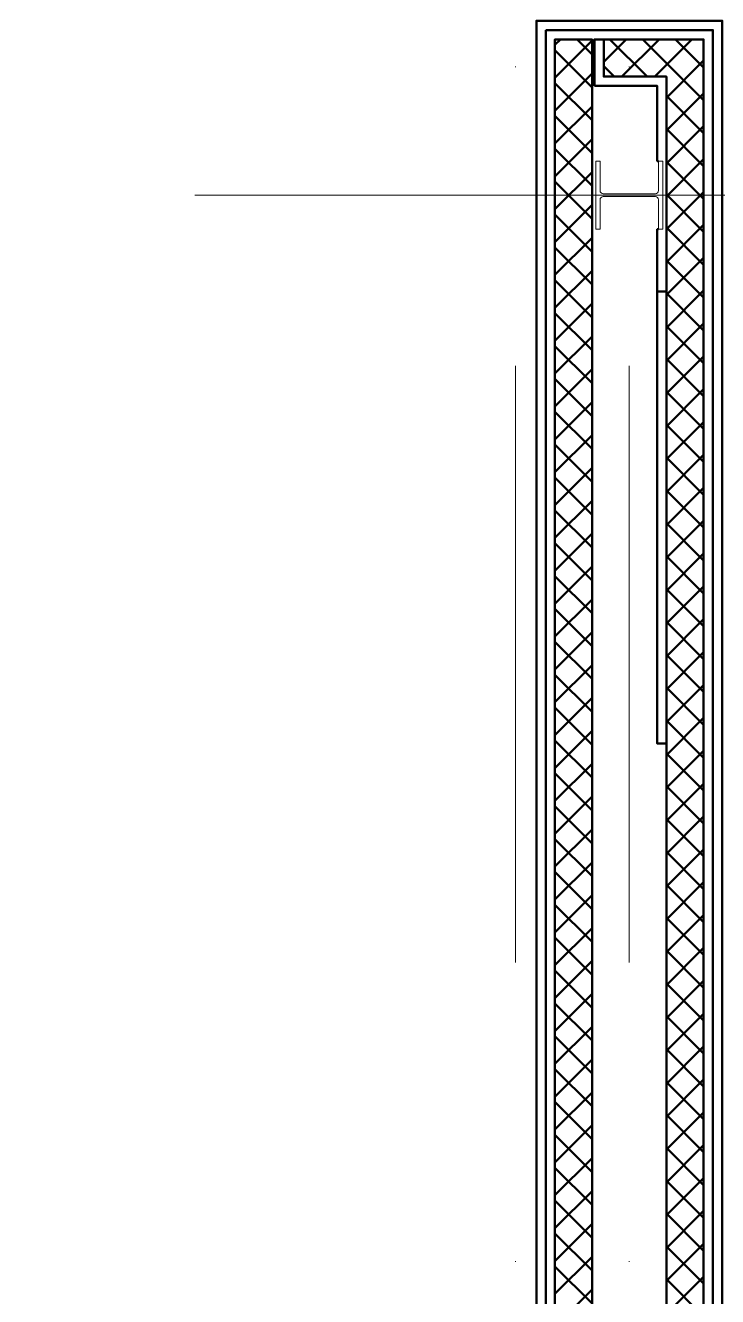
# Model space of a CAD drawing. Header units: inches. Extents: x -399 to 3145, y -842 to 1753.
# Drawn here: x 842.1 to 991.1, y -561 to -287.5 of the extents above; entities that cross this region are included whole.
import ezdxf

# ---------------------------------------------------------------- set-up
doc = ezdxf.new("R2010")
doc.units = ezdxf.units.IN
doc.header["$MEASUREMENT"] = 0
doc.linetypes.add('IMPORT-DGN Style 4 _2_', pattern=[256.963558, 128.401528, -64.200764, 0.160502, -64.200764])
doc.layers.add('Level 10', color=7, linetype='Continuous', lineweight=9)
doc.layers.add('Level 28', color=7, linetype='Continuous', lineweight=9)

# ---------------------------------------------------------------- blocks, each defined once
blk = doc.blocks.new('1st-Floor-WCB_dwg_05120_-825240-Level 1')
at = {"layer": 'Level 28', "flags": 128}
for points in [[(44.7, 44.1), (22.4, 44.1), (0, 44.1), (-22.4, 44.1), (-44.7, 44.1)], [(-44.7, 44.1), (-44.7, 42.7), (-44.7, 41.3), (-44.7, 39.8), (-44.7, 38.4)], [(-44.7, 38.4), (-35, 38.4), (-25.3, 38.4), (-15.7, 38.4), (-6, 38.4)], [(-1.8, 34.2), (-1.8, 17.1), (-1.8, 0), (-1.8, -17.1), (-1.8, -34.2)], [(1.8, -34.2), (1.8, -17.1), (1.8, 0), (1.8, 17.1), (1.8, 34.2)], [(6, 38.4), (15.7, 38.4), (25.3, 38.4), (35, 38.4), (44.7, 38.4)], [(44.7, 38.4), (44.7, 39.8), (44.7, 41.3), (44.7, 42.7), (44.7, 44.1)], [(-6, -38.4), (-15.7, -38.4), (-25.3, -38.4), (-35, -38.4), (-44.7, -38.4)], [(-44.7, -38.4), (-44.7, -39.8), (-44.7, -41.3), (-44.7, -42.7), (-44.7, -44.1)], [(-44.7, -44.1), (-22.4, -44.1), (0, -44.1), (22.4, -44.1), (44.7, -44.1)], [(44.7, -38.4), (35, -38.4), (25.3, -38.4), (15.7, -38.4), (6, -38.4)], [(44.7, -44.1), (44.7, -42.7), (44.7, -41.3), (44.7, -39.8), (44.7, -38.4)]]:
    blk.add_lwpolyline(points, dxfattribs=at)
at = {"layer": 'Level 28'}
for centre, start, end in [((-6, 34.2), 360, 90), ((6, 34.2), 90, 180), ((-6, -34.2), 270, 0), ((6, -34.2), 180, 270)]:
    blk.add_arc(centre, 4.18, start, end, dxfattribs=at)

msp = doc.modelspace()

# ---------------------------------------------------------------- linework, layer by layer
at = {"layer": 'Level 10', "color": 40, "linetype": 'IMPORT-DGN Style 4 _2_'}
for p, q in [((947.57, 1695), (947.57, -842)), ((972.07, 1695), (972.07, -842)), ((3062.67, -324), (815.25, -324))]:
    msp.add_line(p, q, dxfattribs=at)
at = {"layer": 'Level 28', "color": 3, "lineweight": 50}
for p, q in [((956.07, -291.7), (957.27, -290.5)), ((956.07, -298.77), (964.07, -290.77)), ((960.81, -290.5), (964.07, -293.75)), ((966.57, -295.34), (971.41, -290.5)), ((967.89, -290.5), (975.89, -298.5)), ((970.48, -298.5), (978.48, -290.5)), ((974.96, -290.5), (988.07, -303.61)), ((977.55, -298.5), (985.55, -290.5)), ((982.03, -290.5), (988.07, -296.54)), ((956.07, -292.83), (964.07, -300.83)), ((980.07, -303.05), (988.07, -295.05)), ((956.07, -305.84), (964.07, -297.84)), ((966.57, -296.25), (968.81, -298.5)), ((956.07, -299.9), (964.07, -307.9)), ((980.07, -310.12), (988.07, -302.12)), ((980.07, -302.68), (988.07, -310.68)), ((956.07, -312.91), (964.07, -304.91)), ((956.07, -306.97), (964.07, -314.97)), ((980.07, -317.19), (988.07, -309.19)), ((980.07, -309.75), (988.07, -317.75)), ((956.07, -319.98), (964.07, -311.98)), ((956.07, -314.04), (964.07, -322.04)), ((980.07, -324.27), (988.07, -316.27)), ((980.07, -316.83), (988.07, -324.83)), ((956.07, -327.05), (964.07, -319.05)), ((956.07, -321.11), (964.07, -329.11)), ((980.07, -331.34), (988.07, -323.34)), ((980.07, -323.9), (988.07, -331.9)), ((956.07, -334.12), (964.07, -326.12)), ((956.07, -328.18), (964.07, -336.18)), ((980.07, -338.41), (988.07, -330.41)), ((956.07, -341.19), (964.07, -333.19)), ((980.07, -330.97), (988.07, -338.97)), ((956.07, -335.25), (964.07, -343.25)), ((980.07, -345.48), (988.07, -337.48)), ((980.07, -338.04), (988.07, -346.04)), ((956.07, -348.27), (964.07, -340.27)), ((956.07, -342.32), (964.07, -350.32)), ((980.07, -352.55), (988.07, -344.55)), ((980.07, -345.11), (988.07, -353.11)), ((956.07, -355.34), (964.07, -347.34)), ((956.07, -349.39), (964.07, -357.39)), ((980.07, -359.62), (988.07, -351.62)), ((980.07, -352.18), (988.07, -360.18)), ((956.07, -362.41), (964.07, -354.41)), ((956.07, -356.47), (964.07, -364.47)), ((980.07, -366.69), (988.07, -358.69)), ((980.07, -359.25), (988.07, -367.25)), ((956.07, -369.48), (964.07, -361.48)), ((956.07, -363.54), (964.07, -371.54)), ((980.07, -373.76), (988.07, -365.76)), ((980.07, -366.32), (988.07, -374.32)), ((956.07, -376.55), (964.07, -368.55)), ((956.07, -370.61), (964.07, -378.61)), ((980.07, -380.83), (988.07, -372.83)), ((980.07, -373.39), (988.07, -381.39)), ((956.07, -383.62), (964.07, -375.62)), ((956.07, -377.68), (964.07, -385.68)), ((980.07, -387.91), (988.07, -379.91)), ((956.07, -390.69), (964.07, -382.69)), ((980.07, -380.47), (988.07, -388.47)), ((956.07, -384.75), (964.07, -392.75)), ((980.07, -394.98), (988.07, -386.98)), ((980.07, -387.54), (988.07, -395.54)), ((956.07, -397.76), (964.07, -389.76)), ((956.07, -391.82), (964.07, -399.82)), ((980.07, -402.05), (988.07, -394.05)), ((980.07, -394.61), (988.07, -402.61)), ((956.07, -404.83), (964.07, -396.83)), ((956.07, -398.89), (964.07, -406.89)), ((980.07, -409.12), (988.07, -401.12)), ((980.07, -401.68), (988.07, -409.68)), ((956.07, -411.91), (964.07, -403.91)), ((956.07, -405.96), (964.07, -413.96)), ((980.07, -416.19), (988.07, -408.19)), ((980.07, -408.75), (988.07, -416.75)), ((956.07, -418.98), (964.07, -410.98)), ((956.07, -413.03), (964.07, -421.03)), ((980.07, -423.26), (988.07, -415.26)), ((956.07, -426.05), (964.07, -418.05)), ((980.07, -415.82), (988.07, -423.82)), ((956.07, -420.1), (964.07, -428.1)), ((980.07, -430.33), (988.07, -422.33)), ((980.07, -422.89), (988.07, -430.89)), ((956.07, -433.12), (964.07, -425.12)), ((956.07, -427.18), (964.07, -435.18)), ((980.07, -437.4), (988.07, -429.4)), ((980.07, -429.96), (988.07, -437.96)), ((956.07, -440.19), (964.07, -432.19)), ((956.07, -434.25), (964.07, -442.25)), ((980.07, -444.47), (988.07, -436.47)), ((980.07, -437.03), (988.07, -445.03)), ((956.07, -447.26), (964.07, -439.26)), ((956.07, -441.32), (964.07, -449.32)), ((980.07, -451.55), (988.07, -443.55)), ((980.07, -444.1), (988.07, -452.1)), ((956.07, -454.33), (964.07, -446.33)), ((956.07, -448.39), (964.07, -456.39)), ((980.07, -458.62), (988.07, -450.62)), ((980.07, -451.18), (988.07, -459.18)), ((956.07, -461.4), (964.07, -453.4)), ((956.07, -455.46), (964.07, -463.46)), ((980.07, -465.69), (988.07, -457.69)), ((980.07, -458.25), (988.07, -466.25)), ((956.07, -468.47), (964.07, -460.47)), ((956.07, -462.53), (964.07, -470.53)), ((980.07, -472.76), (988.07, -464.76)), ((956.07, -475.55), (964.07, -467.55)), ((980.07, -465.32), (988.07, -473.32)), ((956.07, -469.6), (964.07, -477.6)), ((980.07, -479.83), (988.07, -471.83)), ((980.07, -472.39), (988.07, -480.39)), ((956.07, -482.62), (964.07, -474.62)), ((956.07, -476.67), (964.07, -484.67)), ((980.07, -486.9), (988.07, -478.9)), ((980.07, -479.46), (988.07, -487.46)), ((956.07, -489.69), (964.07, -481.69)), ((956.07, -483.74), (964.07, -491.74)), ((980.07, -493.97), (988.07, -485.97)), ((980.07, -486.53), (988.07, -494.53)), ((956.07, -496.76), (964.07, -488.76)), ((956.07, -490.82), (964.07, -498.82)), ((980.07, -501.04), (988.07, -493.04)), ((980.07, -493.6), (988.07, -501.6)), ((956.07, -503.83), (964.07, -495.83)), ((956.07, -497.89), (964.07, -505.89)), ((980.07, -508.11), (988.07, -500.11)), ((956.07, -510.9), (964.07, -502.9)), ((980.07, -500.67), (988.07, -508.67)), ((956.07, -504.96), (964.07, -512.96)), ((980.07, -515.18), (988.07, -507.18)), ((980.07, -507.74), (988.07, -515.74)), ((956.07, -517.97), (964.07, -509.97)), ((956.07, -512.03), (964.07, -520.03)), ((980.07, -522.26), (988.07, -514.26)), ((980.07, -514.82), (988.07, -522.82)), ((956.07, -525.04), (964.07, -517.04)), ((956.07, -519.1), (964.07, -527.1)), ((980.07, -529.33), (988.07, -521.33)), ((980.07, -521.89), (988.07, -529.89)), ((956.07, -532.11), (964.07, -524.11)), ((956.07, -526.17), (964.07, -534.17)), ((980.07, -536.4), (988.07, -528.4)), ((980.07, -528.96), (988.07, -536.96)), ((956.07, -539.18), (964.07, -531.18)), ((956.07, -533.24), (964.07, -541.24)), ((980.07, -543.47), (988.07, -535.47)), ((956.07, -546.26), (964.07, -538.26)), ((980.07, -536.03), (988.07, -544.03)), ((956.07, -540.31), (964.07, -548.31)), ((980.07, -550.54), (988.07, -542.54)), ((980.07, -543.1), (988.07, -551.1)), ((956.07, -553.33), (964.07, -545.33)), ((956.07, -547.38), (964.07, -555.38)), ((980.07, -557.61), (988.07, -549.61)), ((980.07, -550.17), (988.07, -558.17)), ((956.07, -560.4), (964.07, -552.4)), ((956.07, -554.46), (964.07, -562.46)), ((980.07, -564.68), (988.07, -556.68)), ((980.07, -557.24), (988.07, -565.24)), ((956.07, -567.47), (964.07, -559.47))]:
    msp.add_line(p, q, dxfattribs=at)
at = {"layer": 'Level 28', "color": 3, "lineweight": 50, "flags": 128}
for points in [[(952.07, -756), (992.07, -756), (992.07, -286.5), (952.07, -286.5), (952.07, -756), (952.07, -842), (2808.07, -842), (2808.07, 196)], [(966.57, -290.5), (966.57, -298.5), (980.07, -298.5), (980.07, -744), (964.07, -744), (964.07, -290.5), (956.07, -290.5), (956.07, -752), (988.07, -752), (988.07, -290.5), (966.57, -290.5), (964.57, -290.5), (964.57, -300.5)], [(978.37, -316.67), (978.07, -316.67), (978.07, -300.5), (964.57, -300.5)], [(980.07, -344.73), (978.07, -344.73), (978.07, -331.34), (978.37, -331.34)], [(978.07, -344.73), (978.07, -442), (980.07, -442)]]:
    msp.add_lwpolyline(points, dxfattribs=at)
msp.add_lwpolyline([(954.07, -288.5), (954.07, -754), (990.07, -754), (990.07, -288.5)], close=True, dxfattribs=at)

# ---------------------------------------------------------------- block references
at = {"xscale": 0.1640419947506442, "yscale": 0.1640419947506442, "zscale": 0.1640419947506442, "rotation": 270}
msp.add_blockref('1st-Floor-WCB_dwg_05120_-825240-Level 1', (972.07, -324), dxfattribs=at)

doc.saveas('drawing.dxf')
